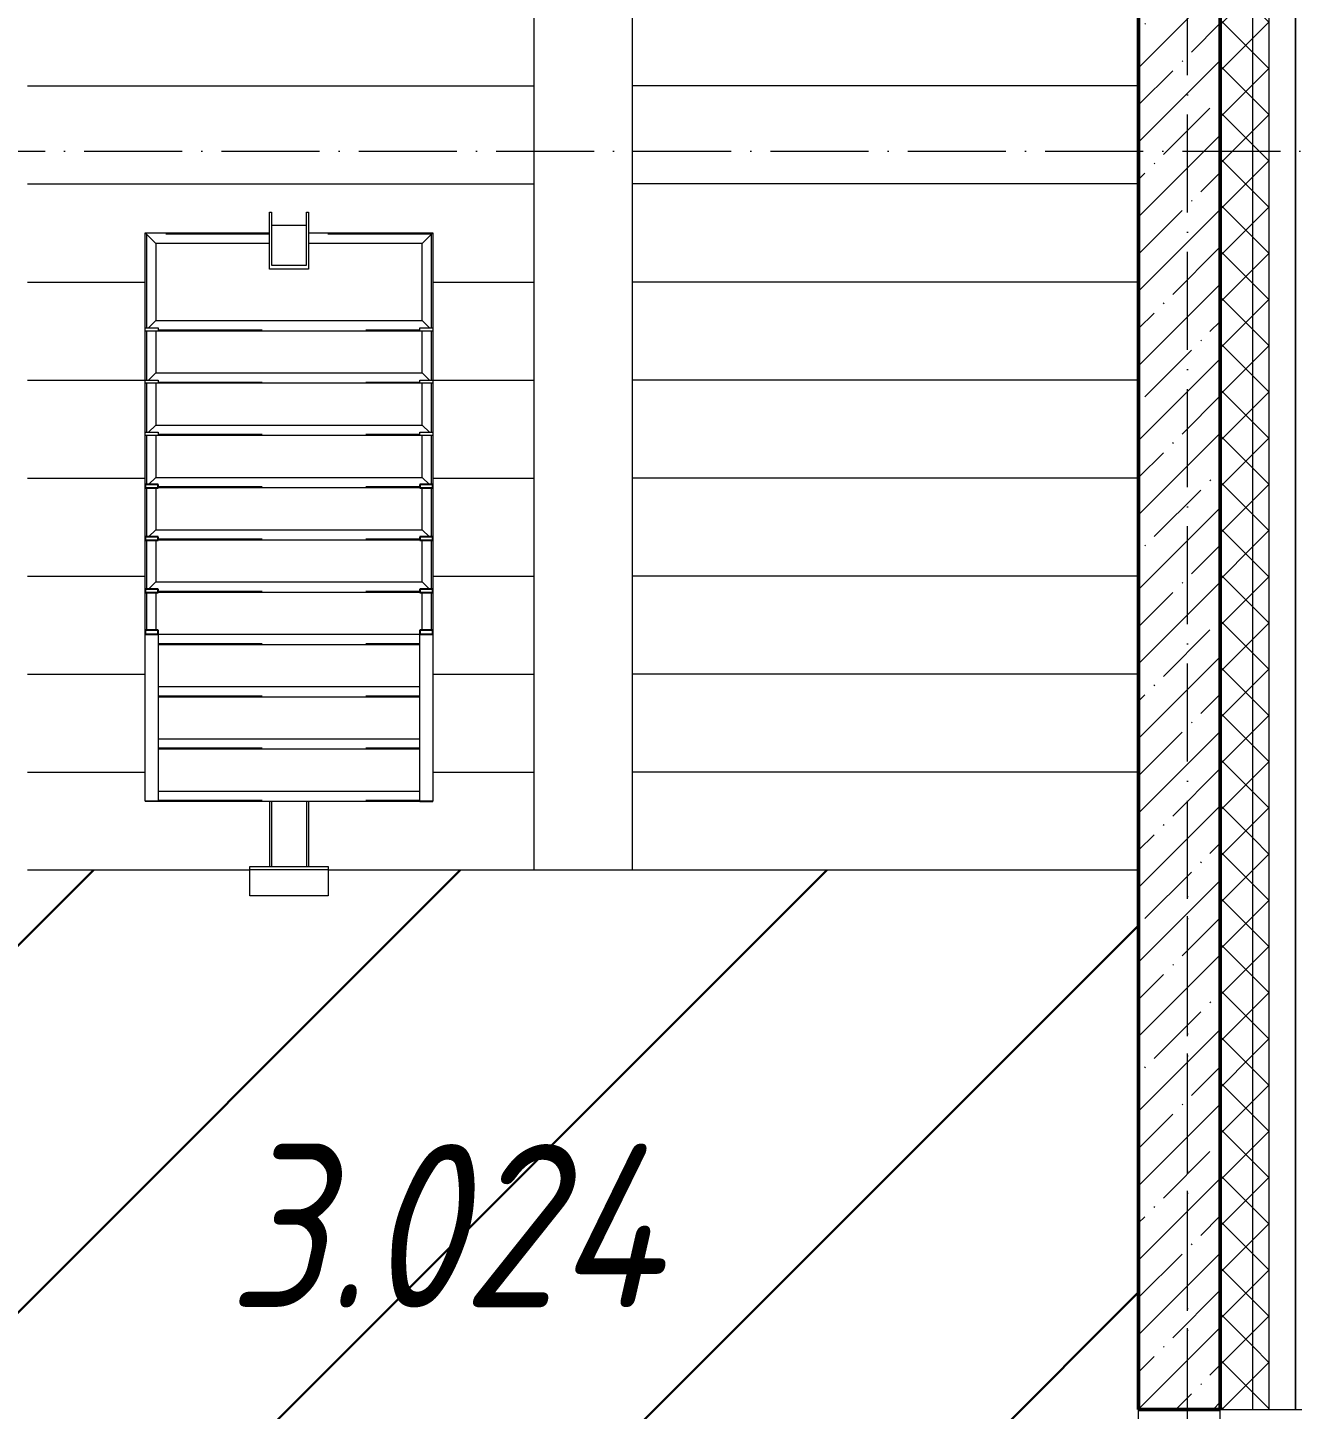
# Model space of a CAD drawing. Header units: millimetres. Extents: x -17017 to 628417, y -109036 to 199237.
# Drawn here: x 621110 to 624990, y -42435 to -38206 of the extents above; entities that cross this region are included whole.
import ezdxf

# ---------------------------------------------------------------- set-up
doc = ezdxf.new("R2010")
doc.units = ezdxf.units.MM
doc.linetypes.add('50_200_ШТРИХ_1Т_ш5_п1_п1_', pattern=[700, 500, -100, 0, -100])
doc.linetypes.add('Штрих', pattern=[635, 317.5, -317.5])
for name, color, linetype, lineweight in [('A-FLOR-____-OTLN', 7, 'Continuous', 9), ('A-GENM-____-HDLN', 7, 'Штрих', 9), ('A-GENM-____-MCUT', 7, 'Continuous', 25), ('A-GENM-____-OTLN', 7, 'Continuous', 9), ('A-WALL-____-MCUT', 7, 'Continuous', 13), ('A-WALL-____-MCUT-1', 7, 'Continuous', 9), ('A-WALL-____-MCUT-2', 7, 'Continuous', 50), ('A-WALL-____-OTLN', 7, 'Continuous', 9), ('A-WALL-____-PATT-1', 7, 'Continuous', 9), ('A-WALL-FNSH-MCUT-1', 7, 'Continuous', 9), ('S-GRID-____-OTLN-1', 7, '50_200_ШТРИХ_1Т_ш5_п1_п1_', 9), ('S-STRS-____-OTLN-1', 7, 'Continuous', 9), ('Марки помещений', 7, 'Continuous', 9), ('стяжа', 7, 'Continuous', 30)]:
    doc.layers.add(name, color=color, linetype=linetype, lineweight=lineweight)
doc.styles.add('ISOCPEUR_I_2', font='isocpeui.ttf', dxfattribs={"width": 0.85, "height": 2.3})
pattern_1 = [(45, (523510.01, -90515.61), (-70.71068, 70.71068), []), (135, (523510.01, -90515.61), (-70.71068, -70.71068), [])]

# ---------------------------------------------------------------- blocks, each defined once
blk = doc.blocks.new('ОМ_Труба_ГОСТ 8639-82 - ОМ_Труба_ГОСТ 8639-82-26350154-АР1_План отверстий 3 этажа в осях 1-64_Ю-ЯЯ')
at = {"layer": 'A-GENM-____-OTLN'}
for p, q in [((9439.1, 57971), (9439.1, 58091)), ((9439.1, 58091), (9614.1, 58091)), ((9614.1, 58085), (9451.2, 58085)), ((9451.2, 58085), (9451.2, 57977)), ((9574, 58085), (9574, 57977)), ((9614.1, 58091), (9614.1, 58085)), ((9451.2, 57977), (9614.1, 57977)), ((9614.1, 57977), (9614.1, 57971)), ((9614.1, 57971), (9439.1, 57971))]:
    blk.add_line(p, q, dxfattribs=at)
blk = doc.blocks.new('ОМ_Уголок_ГОСТ 8509-93 - ОМ_Уголок_ГОСТ 8509-93-26349651-АР1_План отверстий 3 этажа в осях 1-64_Ю-ЯЯ')
at = {"layer": 'A-GENM-____-HDLN'}
for p, q in [((4, -4), (380, -4)), ((500, -4), (876, -4))]:
    blk.add_line(p, q, dxfattribs=at)
at = {"layer": 'A-GENM-____-OTLN'}
for p, q in [((380, 0), (0, 0)), ((32, -32), (0, 0)), ((32, -32), (380, -32)), ((880, 0), (500, 0)), ((500, -32), (848, -32)), ((880, 0), (848, -32))]:
    blk.add_line(p, q, dxfattribs=at)
blk = doc.blocks.new('ОМ_Уголок_ГОСТ 8509-93 - ОМ_Уголок_ГОСТ 8509-93-V149-АР1_План отверстий 3 этажа в осях 1-64_Ю-ЯЯ')
at = {"layer": 'A-GENM-____-HDLN'}
blk.add_line((40, -4), (840, -4), dxfattribs=at)
at = {"layer": 'A-GENM-____-OTLN'}
for p, q in [((32, -32), (10, -10)), ((32, -32), (848, -32)), ((840, 0), (40, 0)), ((870, -10), (848, -32))]:
    blk.add_line(p, q, dxfattribs=at)
blk = doc.blocks.new('ОМ_Уголок_ГОСТ 8509-93 - ОМ_Уголок_ГОСТ 8509-93-19082047-АР1_План отверстий 3 этажа в осях 1-64_Ю-ЯЯ')
at = {"layer": 'A-GENM-____-HDLN'}
blk.add_line((10, -4), (296, -4), dxfattribs=at)
at = {"layer": 'A-GENM-____-OTLN'}
for p, q in [((300, 0), (10, 0)), ((32, -32), (10, -10)), ((32, -32), (268, -32)), ((300, 0), (268, -32))]:
    blk.add_line(p, q, dxfattribs=at)
blk = doc.blocks.new('ОМ_Уголок_ГОСТ 8509-93 - ОМ_Уголок_ГОСТ 8509-93-V150-АР1_План отверстий 3 этажа в осях 1-64_Ю-ЯЯ')
at = {"layer": 'A-GENM-____-HDLN'}
blk.add_line((4, -4), (290, -4), dxfattribs=at)
at = {"layer": 'A-GENM-____-OTLN'}
for p, q in [((290, 0), (0, 0)), ((32, -32), (0, 0)), ((32, -32), (268, -32)), ((290, -10), (268, -32))]:
    blk.add_line(p, q, dxfattribs=at)
blk = doc.blocks.new('ОМ_Уголок_ГОСТ 8509-93 - ОМ_Уголок_ГОСТ 8509-93-V151-АР1_План отверстий 3 этажа в осях 1-64_Ю-ЯЯ')
at = {"layer": 'A-GENM-____-HDLN'}
blk.add_line((10, -4), (160, -4), dxfattribs=at)
at = {"layer": 'A-GENM-____-OTLN'}
for p, q in [((160, 0), (10, 0)), ((32, -32), (10, -10)), ((32, -32), (160, -32))]:
    blk.add_line(p, q, dxfattribs=at)
blk = doc.blocks.new('ОМ_Уголок_ГОСТ 8509-93 - ОМ_Уголок_ГОСТ 8509-93-V152-АР1_План отверстий 3 этажа в осях 1-64_Ю-ЯЯ')
at = {"layer": 'A-GENM-____-HDLN'}
blk.add_line((140, -4), (290, -4), dxfattribs=at)
at = {"layer": 'A-GENM-____-OTLN'}
for p, q in [((290, 0), (140, 0)), ((140, -32), (268, -32)), ((290, -10), (268, -32))]:
    blk.add_line(p, q, dxfattribs=at)
blk = doc.blocks.new('ОМ_Уголок_ГОСТ 8509-93 - ОМ_Уголок_ГОСТ 8509-93-V153-АР1_План отверстий 3 этажа в осях 1-64_Ю-ЯЯ')
at = {"layer": 'A-GENM-____-HDLN'}
blk.add_line((40, -4), (840, -4), dxfattribs=at)
at = {"layer": 'A-GENM-____-OTLN'}
for p, q in [((840, 0), (40, 0)), ((40, -32), (840, -32))]:
    blk.add_line(p, q, dxfattribs=at)
blk = doc.blocks.new('ОМ_Уголок_ГОСТ 8509-93 - ОМ_Уголок_ГОСТ 8509-93-V154-АР1_План отверстий 3 этажа в осях 1-64_Ю-ЯЯ')
at = {"layer": 'A-GENM-____-HDLN'}
blk.add_line((44.3, -4), (160, -4), dxfattribs=at)
at = {"layer": 'A-GENM-____-OTLN'}
for p, q in [((160, 0), (44.3, 0)), ((44.3, -32), (160, -32))]:
    blk.add_line(p, q, dxfattribs=at)
blk = doc.blocks.new('ОМ_Уголок_ГОСТ 8509-93 - ОМ_Уголок_ГОСТ 8509-93-V155-АР1_План отверстий 3 этажа в осях 1-64_Ю-ЯЯ')
at = {"layer": 'A-GENM-____-HDLN'}
blk.add_line((140, -4), (255.7, -4), dxfattribs=at)
at = {"layer": 'A-GENM-____-OTLN'}
for p, q in [((255.7, 0), (140, 0)), ((140, -32), (255.7, -32))]:
    blk.add_line(p, q, dxfattribs=at)
blk = doc.blocks.new('ОМ_Уголок_ГОСТ 8509-93 - ОМ_Уголок_ГОСТ 8509-93-V163-АР1_План отверстий 3 этажа в осях 1-64_Ю-ЯЯ')
at = {"layer": 'A-GENM-____-HDLN'}
blk.add_line((40, -4), (840, -4), dxfattribs=at)
at = {"layer": 'A-GENM-____-OTLN'}
for p, q in [((840, 0), (0, 0)), ((1.3, -1.3), (0, 0)), ((40, -32), (840, -32))]:
    blk.add_line(p, q, dxfattribs=at)
blk = doc.blocks.new('ОМ_Труба_ГОСТ 8639-82 - ОМ_Труба_ГОСТ 8639-82-26527904-АР1_План отверстий 3 этажа в осях 1-64_Ю-ЯЯ')
at = {"layer": 'A-GENM-____-HDLN'}
for p, q in [((7810, 58085), (7611.5, 58085)), ((7810, 57977), (7611.5, 57977))]:
    blk.add_line(p, q, dxfattribs=at)
at = {"layer": 'A-GENM-____-OTLN'}
for p, q in [((7810, 58091), (7611.5, 58091)), ((7810, 57971), (7611.5, 57971))]:
    blk.add_line(p, q, dxfattribs=at)
blk = doc.blocks.new('ОМ_Уголок_ГОСТ 8510-86 - ОМ_Уголок_ГОСТ 8510-86-19082066-АР1_План отверстий 3 этажа в осях 1-64_Ю-ЯЯ')
at = {"layer": 'A-GENM-____-OTLN'}
for p, q in [((0, 0), (0, -90)), ((240, 0), (0, 0)), ((0, -10), (240, -10)), ((240, -90), (240, 0)), ((0, -90), (240, -90))]:
    blk.add_line(p, q, dxfattribs=at)
blk = doc.blocks.new('ОМ_Полоса_Трапеция прямоугольная_Прокат_ГОСТ 103-2006 - ОМ_Полоса_Трапеция прямоугольная_Прокат_ГОСТ 103-2006-19082130-АР1_План отверстий 3 этажа в осях 1-64_Ю-ЯЯ')
at = {"layer": 'A-GENM-____-OTLN'}
for p, q in [((9250, 58471), (9260, 58471)), ((9250, 58431), (9250, 58471)), ((9260, 58471), (9260, 58431)), ((9260, 58431), (9250, 58431))]:
    blk.add_line(p, q, dxfattribs=at)
blk = doc.blocks.new('ОМ_Полоса_Трапеция прямоугольная_Прокат_ГОСТ 103-2006 - ОМ_Полоса_Трапеция прямоугольная_Прокат_ГОСТ 103-2006-V157-АР1_План отверстий 3 этажа в осях 1-64_Ю-ЯЯ')
at = {"layer": 'A-GENM-____-MCUT'}
for p, q in [((8780, 58471), (8770, 58471)), ((8770, 58471), (8770, 58431)), ((8780, 58431), (8780, 58471)), ((8770, 58431), (8780, 58431))]:
    blk.add_line(p, q, dxfattribs=at)
blk = doc.blocks.new('ОМ_Полоса_Трапеция прямоугольная_Прокат_ГОСТ 103-2006 - ОМ_Полоса_Трапеция прямоугольная_Прокат_ГОСТ 103-2006-V158-АР1_План отверстий 3 этажа в осях 1-64_Ю-ЯЯ')
at = {"layer": 'A-GENM-____-MCUT'}
for p, q in [((8620, 58471), (8610, 58471)), ((8610, 58471), (8610, 58431)), ((8620, 58431), (8620, 58471)), ((8610, 58431), (8620, 58431))]:
    blk.add_line(p, q, dxfattribs=at)
blk = doc.blocks.new('ОМ_Полоса_Трапеция прямоугольная_Прокат_ГОСТ 103-2006 - ОМ_Полоса_Трапеция прямоугольная_Прокат_ГОСТ 103-2006-V159-АР1_План отверстий 3 этажа в осях 1-64_Ю-ЯЯ')
at = {"layer": 'A-GENM-____-MCUT'}
for p, q in [((8460, 58471), (8450, 58471)), ((8450, 58471), (8450, 58431)), ((8460, 58431), (8460, 58471)), ((8450, 58431), (8460, 58431))]:
    blk.add_line(p, q, dxfattribs=at)
blk = doc.blocks.new('ОМ_Полоса_Прокат_ГОСТ 103-2006 - ОМ_Полоса_Прокат_ГОСТ 103-2006-20723456-АР1_План отверстий 3 этажа в осях 1-64_Ю-ЯЯ')
at = {"layer": 'A-GENM-____-MCUT'}
for p, q in [((8334.3, 58471), (8322.8, 58471)), ((8322.8, 58471), (8322.8, 58431)), ((8334.3, 58431), (8334.3, 58471)), ((8322.8, 58431), (8334.3, 58431))]:
    blk.add_line(p, q, dxfattribs=at)
at = {"layer": 'A-GENM-____-OTLN'}
for p, q in [((7811.3, 58431), (7811.3, 58471)), ((7811.3, 58471), (8322.8, 58471)), ((8322.8, 58431), (7811.3, 58431))]:
    blk.add_line(p, q, dxfattribs=at)
blk = doc.blocks.new('ОМ_Полоса_Трапеция прямоугольная_Прокат_ГОСТ 103-2006 - ОМ_Полоса_Трапеция прямоугольная_Прокат_ГОСТ 103-2006-19082170-АР1_План отверстий 3 этажа в осях 1-64_Ю-ЯЯ')
at = {"layer": 'A-GENM-____-OTLN'}
for p, q in [((9250, 57631), (9260, 57631)), ((9250, 57591), (9250, 57631)), ((9260, 57631), (9260, 57591)), ((9260, 57591), (9250, 57591))]:
    blk.add_line(p, q, dxfattribs=at)
blk = doc.blocks.new('ОМ_Полоса_Трапеция прямоугольная_Прокат_ГОСТ 103-2006 - ОМ_Полоса_Трапеция прямоугольная_Прокат_ГОСТ 103-2006-V160-АР1_План отверстий 3 этажа в осях 1-64_Ю-ЯЯ')
at = {"layer": 'A-GENM-____-MCUT'}
for p, q in [((8780, 57631), (8770, 57631)), ((8770, 57631), (8770, 57591)), ((8780, 57591), (8780, 57631)), ((8770, 57591), (8780, 57591))]:
    blk.add_line(p, q, dxfattribs=at)
blk = doc.blocks.new('ОМ_Полоса_Трапеция прямоугольная_Прокат_ГОСТ 103-2006 - ОМ_Полоса_Трапеция прямоугольная_Прокат_ГОСТ 103-2006-V161-АР1_План отверстий 3 этажа в осях 1-64_Ю-ЯЯ')
at = {"layer": 'A-GENM-____-MCUT'}
for p, q in [((8620, 57631), (8610, 57631)), ((8610, 57631), (8610, 57591)), ((8620, 57591), (8620, 57631)), ((8610, 57591), (8620, 57591))]:
    blk.add_line(p, q, dxfattribs=at)
blk = doc.blocks.new('ОМ_Полоса_Трапеция прямоугольная_Прокат_ГОСТ 103-2006 - ОМ_Полоса_Трапеция прямоугольная_Прокат_ГОСТ 103-2006-V162-АР1_План отверстий 3 этажа в осях 1-64_Ю-ЯЯ')
at = {"layer": 'A-GENM-____-MCUT'}
for p, q in [((8460, 57631), (8450, 57631)), ((8450, 57631), (8450, 57591)), ((8460, 57591), (8460, 57631)), ((8450, 57591), (8460, 57591))]:
    blk.add_line(p, q, dxfattribs=at)
blk = doc.blocks.new('ОМ_Полоса_Прокат_ГОСТ 103-2006 - ОМ_Полоса_Прокат_ГОСТ 103-2006-19082171-АР1_План отверстий 3 этажа в осях 1-64_Ю-ЯЯ')
at = {"layer": 'A-GENM-____-OTLN'}
for p, q in [((98800, 49942.4), (98800, 49941)), ((98800, 49941), (98840, 49941)), ((98840, 49941), (98840, 49942.4))]:
    blk.add_line(p, q, dxfattribs=at)
blk = doc.blocks.new('ОМ_Полоса_Прокат_ГОСТ 103-2006 - ОМ_Полоса_Прокат_ГОСТ 103-2006-20723498-АР1_План отверстий 3 этажа в осях 1-64_Ю-ЯЯ')
at = {"layer": 'A-GENM-____-MCUT'}
for p, q in [((8334.3, 57631), (8322.8, 57631)), ((8322.8, 57631), (8322.8, 57591)), ((8334.3, 57591), (8334.3, 57631)), ((8322.8, 57591), (8334.3, 57591))]:
    blk.add_line(p, q, dxfattribs=at)
at = {"layer": 'A-GENM-____-OTLN'}
for p, q in [((7811.3, 57591), (7811.3, 57631)), ((7811.3, 57631), (8322.8, 57631)), ((8322.8, 57591), (7811.3, 57591))]:
    blk.add_line(p, q, dxfattribs=at)
blk = doc.blocks.new('3эт')
at = {"layer": 'S-GRID-____-OTLN-1', "color": 251, "ltscale": 0.6, "true_color": 0x636466}
for p, q in [((384920.7, -46882.4), (384920.7, 4029.4)), ((352977.2, -34932.4), (387845.1, -34932.4)), ((384920.7, -91346.1), (384920.7, -36982.5))]:
    blk.add_line(p, q, dxfattribs=at)

msp = doc.modelspace()

# ---------------------------------------------------------------- hatches: boundary and pattern name
at = {"layer": 'A-WALL-____-PATT-1'}
h = msp.add_hatch(dxfattribs=at)
h.set_pattern_fill('FP_4', color=256, style=0, pattern_type=2)
h.set_pattern_definition(pattern_1)
h.paths.add_polyline_path([(624760, -43719.6), (624860, -43719.6), (624860, -43434.6), (624760, -43434.6)], flags=0)
h.paths.add_polyline_path([(624860, -42434.6), (624860, -34734.6), (624766, -34734.6), (624766, -34809.6), (624760, -34809.6), (624760, -42434.6)], flags=0)
h.paths.add_polyline_path([(624766, -21034.6), (624860, -21034.6), (624860, -19784.6), (624766, -19784.6), (624766, -19859.6), (624760, -19859.6), (624760, -20959.6), (624766, -20959.6), (624766, -21028.6)], flags=0)
h.paths.add_polyline_path([(624860, -17984.6), (624860, -16784.6), (624760, -16784.6), (624760, -17909.6), (624766, -17909.6), (624766, -17984.6)], flags=0)
h.paths.add_polyline_path([(624860, -14984.6), (624860, -13784.6), (624766, -13784.6), (624766, -13859.6), (624760, -13859.6), (624760, -14909.6), (624766, -14909.6), (624766, -14984.6)], flags=0)
h.paths.add_polyline_path([(624860, -11984.6), (624860, -10784.6), (624766, -10784.6), (624766, -10859.6), (624760, -10859.6), (624760, -11909.6), (624766, -11909.6), (624766, -11984.6)], flags=0)
h.paths.add_polyline_path([(624860, -8984.6), (624860, -4834.6), (624760, -4834.6), (624760, -8984.6)], flags=0)
h = msp.add_hatch(dxfattribs=at)
h.set_pattern_fill('FP_4', color=256, style=0, pattern_type=2)
h.set_pattern_definition(pattern_1)
h.paths.add_polyline_path([(624910, -43719.6), (624910, -43434.6), (624860, -43434.6), (624860, -43719.6)], flags=0)
h.paths.add_polyline_path([(624910, -42434.6), (624910, -34734.6), (624860, -34734.6), (624860, -42434.6)], flags=0)
h.paths.add_polyline_path([(624910, -21034.6), (624910, -19784.6), (624860, -19784.6), (624860, -21034.6)], flags=0)
h.paths.add_polyline_path([(624910, -17984.6), (624910, -16784.6), (624860, -16784.6), (624860, -17984.6)], flags=0)
h.paths.add_polyline_path([(624860, -14984.6), (624910, -14984.6), (624910, -13784.6), (624860, -13784.6), (624860, -13918.3)], flags=0)
h.paths.add_polyline_path([(624910, -11984.6), (624910, -10784.6), (624860, -10784.6), (624860, -11984.6)], flags=0)
h.paths.add_polyline_path([(624860, -8984.6), (624910, -8984.6), (624910, -4834.6), (624860, -4834.6)], flags=0)
h = msp.add_hatch(dxfattribs=at)
h.set_pattern_fill('FP_12', color=256, style=0, pattern_type=2)
h.set_pattern_definition([(45, (523510, -90515.61), (-114.04925, 114.04925), []), (45, (523624.06, -90515.61), (-114.04925, 114.04925), [201.612, -40.322, 3.353, -36.97])])
h.paths.add_polyline_path([(624760, -42434.6), (624760, -35334.6), (624510, -35334.6), (624510, -42434.6)], flags=0)
at = {"layer": 'стяжа'}
h = msp.add_hatch(dxfattribs=at)
h.set_pattern_fill('ANSI31', color=5, scale=250)
h.set_pattern_definition([(45, (239739.3, -3652.16), (-561.266, 561.266), [])])
h.paths.add_polyline_path([(624510, -42434.6), (624510, -40784.6), (622960, -40784.6), (622030, -40784.6), (622030, -40863.1), (621790, -40863.1), (621790, -40784.6), (621110, -40784.6), (620610, -40784.6), (620610, -41634.6), (620610, -43234.6), (620610, -43434.6), (624510, -43434.6)])

# ---------------------------------------------------------------- linework, layer by layer
at = {"layer": 'A-FLOR-____-OTLN'}
for p, q in [((621790, -40784.6), (621110, -40784.6)), ((624510, -40784.6), (622030, -40784.6))]:
    msp.add_line(p, q, dxfattribs=at)
at = {"layer": 'A-WALL-____-MCUT'}
for p, q in [((624990, -42434.6), (624990, -34734.6)), ((624760, -42434.6), (624990, -42434.6))]:
    msp.add_line(p, q, dxfattribs=at)
at = {"layer": 'A-WALL-____-MCUT-1'}
for p, q in [((624860, -42434.6), (624860, -34734.6)), ((624910, -42434.6), (624910, -34734.6))]:
    msp.add_line(p, q, dxfattribs=at)
at = {"layer": 'A-WALL-____-MCUT-2'}
for p, q in [((624510, -35334.6), (624510, -42434.6)), ((624760, -35334.6), (624760, -42434.6)), ((624510, -42434.6), (624760, -42434.6))]:
    msp.add_line(p, q, dxfattribs=at)
at = {"layer": 'A-WALL-____-OTLN'}
for p, q in [((624510, -43434.6), (624510, -42434.6)), ((624760, -43434.6), (624760, -42434.6))]:
    msp.add_line(p, q, dxfattribs=at)
at = {"layer": 'A-WALL-FNSH-MCUT-1'}
for p, q in [((624990, -34734.6), (624990, -42434.6)), ((624990, -42434.6), (625010, -42434.6))]:
    msp.add_line(p, q, dxfattribs=at)
at = {"layer": 'S-STRS-____-OTLN-1'}
for p, q in [((622660, -38384.6), (622660, -38084.6)), ((622960, -38084.6), (622960, -38384.6)), ((621110, -38384.6), (622660, -38384.6)), ((621110, -38384.6), (622660, -38384.6)), ((622660, -38684.6), (622660, -38384.6)), ((622960, -38384.6), (622960, -38684.6)), ((624510, -38384.6), (622960, -38384.6)), ((624510, -38384.6), (622960, -38384.6)), ((621110, -38684.6), (622660, -38684.6)), ((621110, -38684.6), (622660, -38684.6)), ((622660, -38984.6), (622660, -38684.6)), ((622960, -38684.6), (622960, -38984.6)), ((624510, -38684.6), (622960, -38684.6)), ((624510, -38684.6), (622960, -38684.6)), ((621110, -38984.6), (621470, -38984.6)), ((621110, -38984.6), (621470, -38984.6)), ((622350, -38984.6), (622660, -38984.6)), ((622350, -38984.6), (622660, -38984.6)), ((622660, -39284.6), (622660, -38984.6)), ((622960, -38984.6), (622960, -39284.6)), ((624510, -38984.6), (622960, -38984.6)), ((624510, -38984.6), (622960, -38984.6)), ((621110, -39284.6), (621470, -39284.6)), ((621110, -39284.6), (621470, -39284.6)), ((622350, -39284.6), (622660, -39284.6)), ((622350, -39284.6), (622660, -39284.6)), ((622660, -39584.6), (622660, -39284.6)), ((622960, -39284.6), (622960, -39584.6)), ((624510, -39284.6), (622960, -39284.6)), ((624510, -39284.6), (622960, -39284.6)), ((621110, -39584.6), (621470, -39584.6)), ((621110, -39584.6), (621470, -39584.6)), ((622350, -39584.6), (622660, -39584.6)), ((622350, -39584.6), (622660, -39584.6)), ((622660, -39884.6), (622660, -39584.6)), ((622960, -39584.6), (622960, -39884.6)), ((624510, -39584.6), (622960, -39584.6)), ((624510, -39584.6), (622960, -39584.6)), ((621110, -39884.6), (621470, -39884.6)), ((621110, -39884.6), (621470, -39884.6)), ((622350, -39884.6), (622660, -39884.6)), ((622350, -39884.6), (622660, -39884.6)), ((622660, -40184.6), (622660, -39884.6)), ((622960, -39884.6), (622960, -40184.6)), ((624510, -39884.6), (622960, -39884.6)), ((624510, -39884.6), (622960, -39884.6)), ((621110, -40184.6), (621470, -40184.6)), ((621110, -40184.6), (621470, -40184.6)), ((622350, -40184.6), (622660, -40184.6)), ((622350, -40184.6), (622660, -40184.6)), ((622660, -40484.6), (622660, -40184.6)), ((622960, -40184.6), (622960, -40484.6)), ((624510, -40184.6), (622960, -40184.6)), ((624510, -40184.6), (622960, -40184.6)), ((621110, -40484.6), (621470, -40484.6)), ((621110, -40484.6), (621470, -40484.6)), ((622350, -40484.6), (622660, -40484.6)), ((622350, -40484.6), (622660, -40484.6)), ((622660, -40784.6), (622660, -40484.6)), ((622960, -40484.6), (622960, -40784.6)), ((624510, -40484.6), (622960, -40484.6)), ((624510, -40484.6), (622960, -40484.6)), ((624510, -40784.6), (622960, -40784.6))]:
    msp.add_line(p, q, dxfattribs=at)

# ---------------------------------------------------------------- block references
at = {"layer": 'A-GENM-____-OTLN', "rotation": 89.99999999999987}
for name, p in [('ОМ_Труба_ГОСТ 8639-82 - ОМ_Труба_ГОСТ 8639-82-26350154-АР1_План отверстий 3 этажа в осях 1-64_Ю-ЯЯ', (679941, -48384.6)), ('ОМ_Полоса_Трапеция прямоугольная_Прокат_ГОСТ 103-2006 - ОМ_Полоса_Трапеция прямоугольная_Прокат_ГОСТ 103-2006-19082130-АР1_План отверстий 3 этажа в осях 1-64_Ю-ЯЯ', (679941, -48384.6)), ('ОМ_Полоса_Трапеция прямоугольная_Прокат_ГОСТ 103-2006 - ОМ_Полоса_Трапеция прямоугольная_Прокат_ГОСТ 103-2006-19082170-АР1_План отверстий 3 этажа в осях 1-64_Ю-ЯЯ', (679941, -48384.6)), ('ОМ_Полоса_Трапеция прямоугольная_Прокат_ГОСТ 103-2006 - ОМ_Полоса_Трапеция прямоугольная_Прокат_ГОСТ 103-2006-19082130-АР1_План отверстий 3 этажа в осях 1-64_Ю-ЯЯ', (679941, -48544.6)), ('ОМ_Полоса_Трапеция прямоугольная_Прокат_ГОСТ 103-2006 - ОМ_Полоса_Трапеция прямоугольная_Прокат_ГОСТ 103-2006-19082170-АР1_План отверстий 3 этажа в осях 1-64_Ю-ЯЯ', (679941, -48544.6)), ('ОМ_Полоса_Трапеция прямоугольная_Прокат_ГОСТ 103-2006 - ОМ_Полоса_Трапеция прямоугольная_Прокат_ГОСТ 103-2006-19082130-АР1_План отверстий 3 этажа в осях 1-64_Ю-ЯЯ', (679941, -48704.6)), ('ОМ_Полоса_Трапеция прямоугольная_Прокат_ГОСТ 103-2006 - ОМ_Полоса_Трапеция прямоугольная_Прокат_ГОСТ 103-2006-19082170-АР1_План отверстий 3 этажа в осях 1-64_Ю-ЯЯ', (679941, -48704.6)), ('ОМ_Полоса_Трапеция прямоугольная_Прокат_ГОСТ 103-2006 - ОМ_Полоса_Трапеция прямоугольная_Прокат_ГОСТ 103-2006-V157-АР1_План отверстий 3 этажа в осях 1-64_Ю-ЯЯ', (679941, -48384.6)), ('ОМ_Полоса_Трапеция прямоугольная_Прокат_ГОСТ 103-2006 - ОМ_Полоса_Трапеция прямоугольная_Прокат_ГОСТ 103-2006-V160-АР1_План отверстий 3 этажа в осях 1-64_Ю-ЯЯ', (679941, -48384.6)), ('ОМ_Полоса_Трапеция прямоугольная_Прокат_ГОСТ 103-2006 - ОМ_Полоса_Трапеция прямоугольная_Прокат_ГОСТ 103-2006-V158-АР1_План отверстий 3 этажа в осях 1-64_Ю-ЯЯ', (679941, -48384.6)), ('ОМ_Полоса_Трапеция прямоугольная_Прокат_ГОСТ 103-2006 - ОМ_Полоса_Трапеция прямоугольная_Прокат_ГОСТ 103-2006-V161-АР1_План отверстий 3 этажа в осях 1-64_Ю-ЯЯ', (679941, -48384.6)), ('ОМ_Полоса_Трапеция прямоугольная_Прокат_ГОСТ 103-2006 - ОМ_Полоса_Трапеция прямоугольная_Прокат_ГОСТ 103-2006-V159-АР1_План отверстий 3 этажа в осях 1-64_Ю-ЯЯ', (679941, -48384.6)), ('ОМ_Полоса_Трапеция прямоугольная_Прокат_ГОСТ 103-2006 - ОМ_Полоса_Трапеция прямоугольная_Прокат_ГОСТ 103-2006-V162-АР1_План отверстий 3 этажа в осях 1-64_Ю-ЯЯ', (679941, -48384.6)), ('ОМ_Полоса_Прокат_ГОСТ 103-2006 - ОМ_Полоса_Прокат_ГОСТ 103-2006-20723456-АР1_План отверстий 3 этажа в осях 1-64_Ю-ЯЯ', (679941, -48384.6)), ('ОМ_Полоса_Прокат_ГОСТ 103-2006 - ОМ_Полоса_Прокат_ГОСТ 103-2006-20723498-АР1_План отверстий 3 этажа в осях 1-64_Ю-ЯЯ', (679941, -48384.6)), ('ОМ_Труба_ГОСТ 8639-82 - ОМ_Труба_ГОСТ 8639-82-26527904-АР1_План отверстий 3 этажа в осях 1-64_Ю-ЯЯ', (679941, -48384.6))]:
    msp.add_blockref(name, p, dxfattribs=at)
at = {"layer": 'A-GENM-____-OTLN', "extrusion": (0, 0, -1)}
for name, p in [('ОМ_Уголок_ГОСТ 8509-93 - ОМ_Уголок_ГОСТ 8509-93-26349651-АР1_План отверстий 3 этажа в осях 1-64_Ю-ЯЯ', (-622350, -38834.6)), ('ОМ_Уголок_ГОСТ 8510-86 - ОМ_Уголок_ГОСТ 8510-86-19082066-АР1_План отверстий 3 этажа в осях 1-64_Ю-ЯЯ', (-622030, -40773.1))]:
    msp.add_blockref(name, p, dxfattribs=at)
for name, p, rotation in [('ОМ_Уголок_ГОСТ 8509-93 - ОМ_Уголок_ГОСТ 8509-93-V150-АР1_План отверстий 3 этажа в осях 1-64_Ю-ЯЯ', (-621470, -38834.6), 269.9999999999985), ('ОМ_Уголок_ГОСТ 8509-93 - ОМ_Уголок_ГОСТ 8509-93-19082047-АР1_План отверстий 3 этажа в осях 1-64_Ю-ЯЯ', (-622350, -39134.6), 89.99999999999869), ('ОМ_Уголок_ГОСТ 8509-93 - ОМ_Уголок_ГОСТ 8509-93-V149-АР1_План отверстий 3 этажа в осях 1-64_Ю-ЯЯ', (-621470, -39134.6), 180), ('ОМ_Уголок_ГОСТ 8509-93 - ОМ_Уголок_ГОСТ 8509-93-V152-АР1_План отверстий 3 этажа в осях 1-64_Ю-ЯЯ', (-621470, -38994.6), 269.9999999999985), ('ОМ_Уголок_ГОСТ 8509-93 - ОМ_Уголок_ГОСТ 8509-93-V151-АР1_План отверстий 3 этажа в осях 1-64_Ю-ЯЯ', (-622350, -39294.6), 89.99999999999869), ('ОМ_Уголок_ГОСТ 8509-93 - ОМ_Уголок_ГОСТ 8509-93-V149-АР1_План отверстий 3 этажа в осях 1-64_Ю-ЯЯ', (-621470, -39294.6), 180), ('ОМ_Уголок_ГОСТ 8509-93 - ОМ_Уголок_ГОСТ 8509-93-V152-АР1_План отверстий 3 этажа в осях 1-64_Ю-ЯЯ', (-621470, -39154.6), 269.9999999999985), ('ОМ_Уголок_ГОСТ 8509-93 - ОМ_Уголок_ГОСТ 8509-93-V151-АР1_План отверстий 3 этажа в осях 1-64_Ю-ЯЯ', (-622350, -39454.6), 89.99999999999869), ('ОМ_Уголок_ГОСТ 8509-93 - ОМ_Уголок_ГОСТ 8509-93-V149-АР1_План отверстий 3 этажа в осях 1-64_Ю-ЯЯ', (-621470, -39454.6), 180), ('ОМ_Уголок_ГОСТ 8509-93 - ОМ_Уголок_ГОСТ 8509-93-V152-АР1_План отверстий 3 этажа в осях 1-64_Ю-ЯЯ', (-621470, -39314.6), 269.9999999999985), ('ОМ_Уголок_ГОСТ 8509-93 - ОМ_Уголок_ГОСТ 8509-93-V151-АР1_План отверстий 3 этажа в осях 1-64_Ю-ЯЯ', (-622350, -39614.6), 89.99999999999869), ('ОМ_Уголок_ГОСТ 8509-93 - ОМ_Уголок_ГОСТ 8509-93-V152-АР1_План отверстий 3 этажа в осях 1-64_Ю-ЯЯ', (-621470, -39474.6), 269.9999999999985), ('ОМ_Уголок_ГОСТ 8509-93 - ОМ_Уголок_ГОСТ 8509-93-V149-АР1_План отверстий 3 этажа в осях 1-64_Ю-ЯЯ', (-621470, -39614.6), 180), ('ОМ_Уголок_ГОСТ 8509-93 - ОМ_Уголок_ГОСТ 8509-93-V151-АР1_План отверстий 3 этажа в осях 1-64_Ю-ЯЯ', (-622350, -39774.6), 89.99999999999869), ('ОМ_Уголок_ГОСТ 8509-93 - ОМ_Уголок_ГОСТ 8509-93-V149-АР1_План отверстий 3 этажа в осях 1-64_Ю-ЯЯ', (-621470, -39774.6), 180), ('ОМ_Уголок_ГОСТ 8509-93 - ОМ_Уголок_ГОСТ 8509-93-V152-АР1_План отверстий 3 этажа в осях 1-64_Ю-ЯЯ', (-621470, -39634.6), 269.9999999999985), ('ОМ_Уголок_ГОСТ 8509-93 - ОМ_Уголок_ГОСТ 8509-93-V151-АР1_План отверстий 3 этажа в осях 1-64_Ю-ЯЯ', (-622350, -39934.6), 89.99999999999869), ('ОМ_Уголок_ГОСТ 8509-93 - ОМ_Уголок_ГОСТ 8509-93-V149-АР1_План отверстий 3 этажа в осях 1-64_Ю-ЯЯ', (-621470, -39934.6), 180), ('ОМ_Уголок_ГОСТ 8509-93 - ОМ_Уголок_ГОСТ 8509-93-V155-АР1_План отверстий 3 этажа в осях 1-64_Ю-ЯЯ', (-621470, -39794.6), 269.9999999999985), ('ОМ_Уголок_ГОСТ 8509-93 - ОМ_Уголок_ГОСТ 8509-93-V154-АР1_План отверстий 3 этажа в осях 1-64_Ю-ЯЯ', (-622350, -40094.6), 89.99999999999869), ('ОМ_Уголок_ГОСТ 8509-93 - ОМ_Уголок_ГОСТ 8509-93-V153-АР1_План отверстий 3 этажа в осях 1-64_Ю-ЯЯ', (-621470, -40094.6), 180), ('ОМ_Уголок_ГОСТ 8509-93 - ОМ_Уголок_ГОСТ 8509-93-V153-АР1_План отверстий 3 этажа в осях 1-64_Ю-ЯЯ', (-621470, -40254.6), 180), ('ОМ_Уголок_ГОСТ 8509-93 - ОМ_Уголок_ГОСТ 8509-93-V153-АР1_План отверстий 3 этажа в осях 1-64_Ю-ЯЯ', (-621470, -40414.6), 180), ('ОМ_Уголок_ГОСТ 8509-93 - ОМ_Уголок_ГОСТ 8509-93-V163-АР1_План отверстий 3 этажа в осях 1-64_Ю-ЯЯ', (-621470, -40574.6), 180)]:
    msp.add_blockref(name, p, dxfattribs=dict(at, rotation=rotation))
at = {"layer": 'A-GENM-____-OTLN'}
msp.add_blockref('ОМ_Полоса_Прокат_ГОСТ 103-2006 - ОМ_Полоса_Прокат_ГОСТ 103-2006-19082171-АР1_План отверстий 3 этажа в осях 1-64_Ю-ЯЯ', (523510, -90515.6), dxfattribs=at)
at = {"layer": 'стяжа'}
msp.add_blockref('3эт', (239739.3, -3652.2), dxfattribs=at)

# ---------------------------------------------------------------- texts
at = {"layer": 'Марки помещений', "insert": (621722.6, -41622.7), "char_height": 500, "width": 817.721, "attachment_point": 1, "style": 'ISOCPEUR_I_2'}
msp.add_mtext('3.024', dxfattribs=at)

doc.saveas('drawing.dxf')
